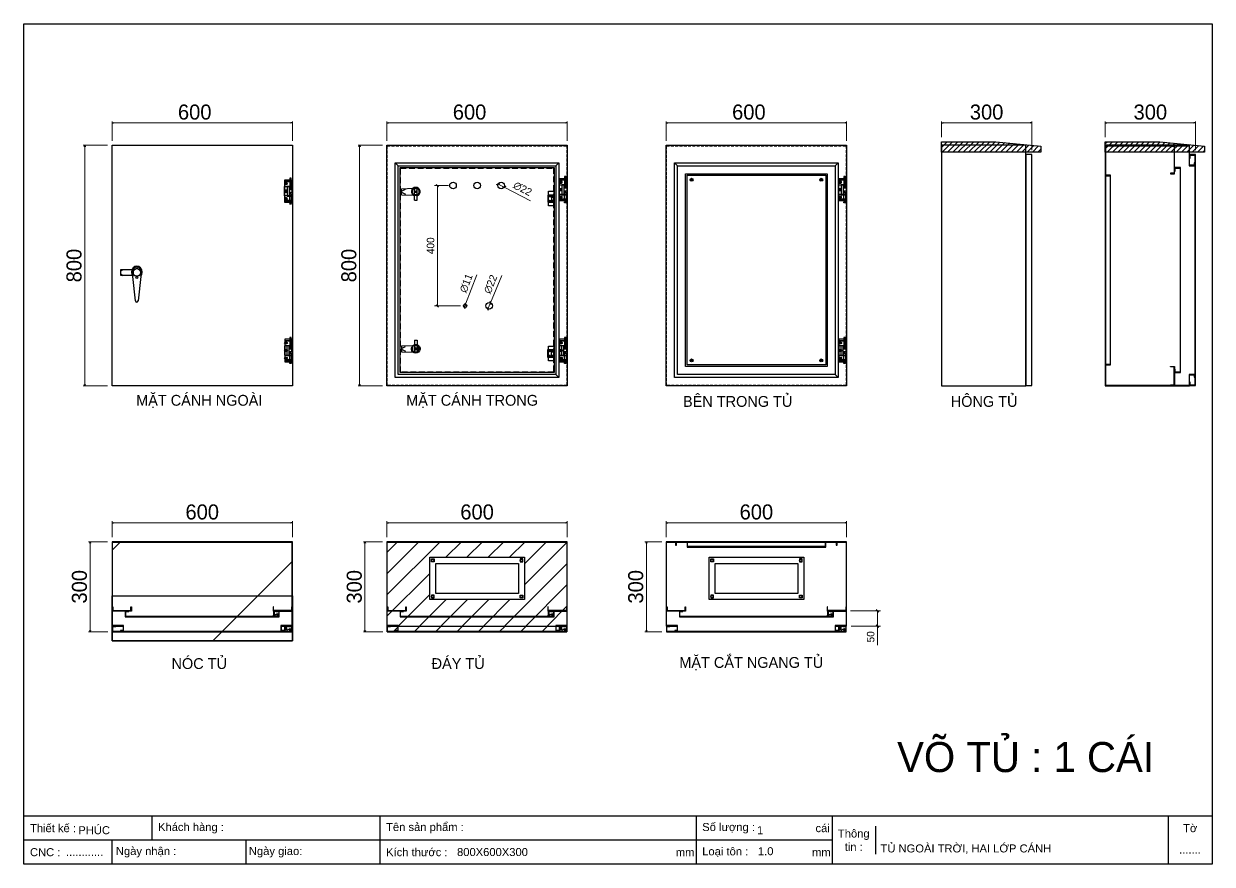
# Model space of a CAD drawing. Header units: millimetres. Extents: x 0 to 3953, y 0 to 2795.
import ezdxf

# ---------------------------------------------------------------- set-up
doc = ezdxf.new("R2010")
doc.units = ezdxf.units.MM
doc.linetypes.add('HIDDEN', pattern=[9.525, 6.35, -3.175])
doc.linetypes.add('HIDDEN2', pattern=[4.7625, 3.175, -1.5875])
for name, color, linetype in [('FIRE PROTECTION', 1, 'Continuous'), ('Ghi chu', 7, 'Continuous'), ('HEATER', 1, 'Continuous')]:
    doc.layers.add(name, color=color, linetype=linetype)
doc.styles.add('Arial', font='arial.ttf')
doc.dimstyles.new('CNC', dxfattribs={"dimtxt": 50, "dimasz": 5, "dimexe": 5, "dimexo": 15, "dimgap": 10, "dimtad": 1, "dimdec": 0, "dimtxsty": 'Standard', "dimblk": 'OPEN30', "dimcen": 10, "dimclrd": 5, "dimclre": 5, "dimclrt": 3, "dimazin": 3, "dimtfac": 1, "dimtdec": 0, "dimtmove": 0, "dimatfit": 3, "dimldrblk": 'ARCHTICK', "dimlwd": 9, "dimlwe": 9})
doc.dimstyles.get("Standard").update_dxf_attribs({"dimtxt": 2.5, "dimasz": 2.5, "dimexe": 1.25, "dimexo": 0.625, "dimtad": 1, "dimcen": 2.5, "dimazin": 3, "dimtfac": 1, "dimtmove": 0, "dimatfit": 3})
pattern_1 = [(45, (610179.8, 174362.36), (-318.19805, 318.19805), [])]

# ---------------------------------------------------------------- blocks, each defined once
blk = doc.blocks.new('*D1')
at = {"color": 5, "lineweight": 9, "ltscale": 3, "transparency": 16777216}
for p, q in [((293.6, 2405.9), (293.6, 2470.6)), ((298.6, 2465.6), (888.6, 2465.6)), ((893.6, 2405.9), (893.6, 2470.6))]:
    blk.add_line(p, q, dxfattribs=at)
at = {"color": 0, "linetype": 'ByBlock', "lineweight": -2}
for p, q in [((293.6, 2465.6), (298.6, 2467)), ((298.6, 2464.3), (293.6, 2465.6)), ((293.6, 2465.6), (298.6, 2465.6)), ((888.6, 2467), (893.6, 2465.6)), ((893.6, 2465.6), (888.6, 2464.3)), ((893.6, 2465.6), (888.6, 2465.6))]:
    blk.add_line(p, q, dxfattribs=at)
at = {"layer": 'Defpoints', "color": 0, "ltscale": 3, "transparency": 16777216}
for p in [(893.6, 2465.6), (293.6, 2390.9), (893.6, 2390.9)]:
    blk.add_point(p, dxfattribs=at)
at = {"color": 3, "ltscale": 3, "transparency": 16777216, "insert": (568.6, 2501.2), "char_height": 50, "attachment_point": 5}
blk.add_mtext('600', dxfattribs=at)
blk = doc.blocks.new('_ArchTick')
at = {"color": 0, "const_width": 0.15}
blk.add_lwpolyline([(-0.5, -0.5), (0.5, 0.5)], dxfattribs=at)
blk = doc.blocks.new('_Open30')
at = {"color": 0, "linetype": 'ByBlock', "lineweight": -2}
for p, q in [((-1, 0.27), (0, 0)), ((0, 0), (-1, -0.27)), ((0, 0), (-1, 0))]:
    blk.add_line(p, q, dxfattribs=at)
blk = doc.blocks.new('*D2')
at = {"color": 5, "lineweight": 9, "ltscale": 3, "transparency": 16777216}
for p, q in [((278.6, 2390.9), (197.9, 2390.9)), ((202.9, 2385.9), (202.9, 1595.9)), ((278.6, 1590.9), (197.9, 1590.9))]:
    blk.add_line(p, q, dxfattribs=at)
at = {"color": 0, "linetype": 'ByBlock', "lineweight": -2}
for p, q in [((201.5, 2385.9), (202.9, 2390.9)), ((202.9, 2390.9), (204.2, 2385.9)), ((202.9, 2390.9), (202.9, 2385.9)), ((202.9, 1590.9), (201.5, 1595.9)), ((204.2, 1595.9), (202.9, 1590.9)), ((202.9, 1590.9), (202.9, 1595.9))]:
    blk.add_line(p, q, dxfattribs=at)
at = {"layer": 'Defpoints', "color": 0, "ltscale": 3, "transparency": 16777216}
for p in [(293.6, 2390.9), (202.9, 1590.9), (293.6, 1590.9)]:
    blk.add_point(p, dxfattribs=at)
at = {"color": 3, "ltscale": 3, "transparency": 16777216, "insert": (167.4, 1990.9), "char_height": 50, "attachment_point": 5, "rotation": 90}
blk.add_mtext('800', dxfattribs=at)
blk = doc.blocks.new('MS308-2-1')
at = {"color": 1}
for p, q in [((-53, 4.6), (-46, 10)), ((-13.3, -14.2), (-13.3, 6.7)), ((-12.3, 6.7), (-12.3, -6.9)), ((12.3, 6.7), (12.3, -6.9)), ((13.3, 6.7), (13.3, -14.2)), ((-53, -4.6), (-46, -10)), ((-4, -95), (-13.3, -14.2)), ((13.3, -14.2), (4, -95))]:
    blk.add_line(p, q, dxfattribs=at)
blk.add_lwpolyline([(-15.8, -10), (-53, -10), (-53, 10), (-15.8, 10)], dxfattribs=at)
for centre, radius, start, end in [((0, 6.7), 13.3, 0, 180), ((0, 6.7), 12.3, 0, 180), ((0, 5.9), 17.7, 226.184, 313.816), ((0, -95), 4, 180, 0)]:
    blk.add_arc(centre, radius, start, end, dxfattribs=at)
blk.add_ellipse((0, 0), major_axis=(0, 21), ratio=0.857143, start_param=3.972003, end_param=8.594367, dxfattribs=at)
blk = doc.blocks.new('HL011-1-1')
at = {"color": 1}
for p, q in [((21.65, 81), (16.65, 81)), ((16.65, 81), (16.65, 78)), ((21.65, 78), (21.65, 81)), ((24, 70), (2, 70)), ((8, 54.5), (8, 20.5)), ((8, 54.5), (24, 54.5)), ((14.3, 53.5), (14.3, 21.5)), ((14.3, 46.5), (24, 46.5)), ((24, 42), (14.3, 42)), ((17.65, 78), (16.65, 78)), ((16.65, 75), (16.65, 49)), ((17.65, 75), (16.65, 75)), ((16.65, 49), (18.15, 44)), ((17.65, 75), (17.65, 78)), ((18.15, 44), (20.15, 44)), ((21.65, 49), (20.15, 44)), ((21.65, 78), (20.65, 78)), ((20.65, 75), (20.65, 78)), ((20.65, 75), (21.65, 75)), ((21.65, 49), (21.65, 75)), ((24, 5), (2, 5)), ((8, 20.5), (24, 20.5)), ((24, 33), (14.3, 33)), ((14.3, 28.5), (24, 28.5)), ((16.65, 26), (18.15, 31)), ((16.65, 0), (16.65, 26)), ((18.15, 31), (20.15, 31)), ((21.65, 26), (20.15, 31)), ((21.65, 26), (21.65, 0)), ((17.65, 0), (16.65, 0)), ((16.65, -6), (16.65, -3)), ((17.65, -3), (16.65, -3)), ((21.65, -6), (16.65, -6)), ((17.65, 0), (17.65, -3)), ((20.65, 0), (20.65, -3)), ((20.65, 0), (21.65, 0)), ((21.65, -3), (20.65, -3)), ((21.65, -3), (21.65, -6))]:
    blk.add_line(p, q, dxfattribs=at)
for points in [[(24, 28.5), (24, 21.5), (-1, 21.5), (-1, 53.5), (24, 53.5), (24, 46.5)], [(24, 20.5), (24, 0), (0, 0), (0, 75), (24, 75), (24, 54.5)], [(24, 42), (24, 33)]]:
    blk.add_lwpolyline(points, dxfattribs=at)
for points in [[(2, 71), (24, 71), (24, 69), (2, 69)], [(2, 4), (24, 4), (24, 6), (2, 6)]]:
    blk.add_lwpolyline(points, close=True, dxfattribs=at)
for centre in [(4, 62.5), (4, 37.5), (4, 12.5)]:
    blk.add_circle(centre, 2, dxfattribs=at)
blk = doc.blocks.new('*D3')
at = {"color": 5, "lineweight": 9, "ltscale": 3, "transparency": 16777216}
for p, q in [((1207.8, 2405.9), (1207.8, 2470.6)), ((1212.8, 2465.6), (1802.8, 2465.6)), ((1807.8, 2405.9), (1807.8, 2470.6))]:
    blk.add_line(p, q, dxfattribs=at)
at = {"color": 0, "linetype": 'ByBlock', "lineweight": -2}
for p, q in [((1207.8, 2465.6), (1212.8, 2467)), ((1212.8, 2464.3), (1207.8, 2465.6)), ((1207.8, 2465.6), (1212.8, 2465.6)), ((1802.8, 2467), (1807.8, 2465.6)), ((1807.8, 2465.6), (1802.8, 2464.3)), ((1807.8, 2465.6), (1802.8, 2465.6))]:
    blk.add_line(p, q, dxfattribs=at)
at = {"layer": 'Defpoints', "color": 0, "ltscale": 3, "transparency": 16777216}
for p in [(1807.8, 2465.6), (1207.8, 2390.9), (1807.8, 2390.9)]:
    blk.add_point(p, dxfattribs=at)
at = {"color": 3, "ltscale": 3, "transparency": 16777216, "insert": (1482.8, 2501.2), "char_height": 50, "attachment_point": 5}
blk.add_mtext('600', dxfattribs=at)
blk = doc.blocks.new('*D4')
at = {"color": 5, "lineweight": 9, "ltscale": 3, "transparency": 16777216}
for p, q in [((1192.8, 2390.9), (1112.1, 2390.9)), ((1117.1, 2385.9), (1117.1, 1595.9)), ((1192.8, 1590.9), (1112.1, 1590.9))]:
    blk.add_line(p, q, dxfattribs=at)
at = {"color": 0, "linetype": 'ByBlock', "lineweight": -2}
for p, q in [((1115.7, 2385.9), (1117.1, 2390.9)), ((1117.1, 2390.9), (1118.4, 2385.9)), ((1117.1, 2390.9), (1117.1, 2385.9)), ((1117.1, 1590.9), (1115.7, 1595.9)), ((1118.4, 1595.9), (1117.1, 1590.9)), ((1117.1, 1590.9), (1117.1, 1595.9))]:
    blk.add_line(p, q, dxfattribs=at)
at = {"layer": 'Defpoints', "color": 0, "ltscale": 3, "transparency": 16777216}
for p in [(1207.8, 2390.9), (1117.1, 1590.9), (1207.8, 1590.9)]:
    blk.add_point(p, dxfattribs=at)
at = {"color": 3, "ltscale": 3, "transparency": 16777216, "insert": (1081.5, 1990.9), "char_height": 50, "attachment_point": 5, "rotation": 90}
blk.add_mtext('800', dxfattribs=at)
blk = doc.blocks.new('HL011-1-2')
h = blk.add_hatch()
h.set_pattern_fill('ANSI31', color=2, scale=0.5, style=0)
h.paths.add_polyline_path([(6, 12), (2, 12), (2, 0), (6, 0)])
at = {"color": 1}
for p, q in [((3, 18), (0, 13)), ((0, 0), (0, 13)), ((8, 0), (0, 0)), ((19.1, 18), (3, 18)), ((8, 14), (8, 0)), ((8, 14), (16.7, 9))]:
    blk.add_line(p, q, dxfattribs=at)
blk.add_lwpolyline([(1.8, 16), (-1, 16), (-1, 18), (3, 18)], dxfattribs=at)
at = {"color": 2}
blk.add_lwpolyline([(2, 0), (2, 12), (6, 12), (6, 0)], dxfattribs=at)
at = {"color": 1}
blk.add_circle((19.1, 13.2), 2.5, dxfattribs=at)
blk.add_arc((19.1, 13.2), 4.85, 239.9368, 90, dxfattribs=at)
blk = doc.blocks.new('*D5')
at = {"color": 5, "lineweight": 9, "ltscale": 3, "transparency": 16777216}
for p, q in [((2136.8, 1087.7), (2136.8, 1140.7)), ((2731.8, 1135.7), (2141.8, 1135.7)), ((2736.8, 1087.7), (2736.8, 1140.7))]:
    blk.add_line(p, q, dxfattribs=at)
at = {"color": 0, "linetype": 'ByBlock', "lineweight": -2}
for p, q in [((2136.8, 1135.7), (2141.8, 1137)), ((2141.8, 1134.3), (2136.8, 1135.7)), ((2136.8, 1135.7), (2141.8, 1135.7)), ((2731.8, 1137), (2736.8, 1135.7)), ((2736.8, 1135.7), (2731.8, 1134.3)), ((2736.8, 1135.7), (2731.8, 1135.7))]:
    blk.add_line(p, q, dxfattribs=at)
at = {"layer": 'Defpoints', "color": 0, "ltscale": 3, "transparency": 16777216}
for p in [(2136.8, 1135.7), (2136.8, 1072.7), (2736.8, 1072.7)]:
    blk.add_point(p, dxfattribs=at)
at = {"color": 3, "ltscale": 3, "transparency": 16777216, "insert": (2436.8, 1171.2), "char_height": 50, "attachment_point": 5}
blk.add_mtext('600', dxfattribs=at)
blk = doc.blocks.new('*D6')
at = {"color": 5, "lineweight": 9, "ltscale": 3, "transparency": 16777216}
for p, q in [((2121.8, 1072.7), (2066.2, 1072.7)), ((2071.2, 1067.7), (2071.2, 777.7)), ((2122.8, 772.7), (2066.2, 772.7))]:
    blk.add_line(p, q, dxfattribs=at)
at = {"color": 0, "linetype": 'ByBlock', "lineweight": -2}
for p, q in [((2069.9, 1067.7), (2071.2, 1072.7)), ((2071.2, 1072.7), (2072.6, 1067.7)), ((2071.2, 1072.7), (2071.2, 1067.7)), ((2071.2, 772.7), (2069.9, 777.7)), ((2072.6, 777.7), (2071.2, 772.7)), ((2071.2, 772.7), (2071.2, 777.7))]:
    blk.add_line(p, q, dxfattribs=at)
at = {"layer": 'Defpoints', "color": 0, "ltscale": 3, "transparency": 16777216}
for p in [(2136.8, 1072.7), (2071.2, 772.7), (2137.8, 772.7)]:
    blk.add_point(p, dxfattribs=at)
at = {"color": 3, "ltscale": 3, "transparency": 16777216, "insert": (2035.7, 922.7), "char_height": 50, "attachment_point": 5, "rotation": 90}
blk.add_mtext('300', dxfattribs=at)
blk = doc.blocks.new('HL036-1-2')
at = {"layer": 'Ghi chu', "color": 1}
for p, q in [((-3, 17.8), (-18.9, 17.8)), ((-18.9, 15.8), (-18.9, 17.8)), ((-12.1, 15.8), (-18.9, 15.8)), ((-16.4, 1), (-16.4, 14)), ((-15.6, 15), (-3.9, 17.7)), ((0, 0), (-15.4, 0)), ((-14.4, 3), (-14.4, 11.9)), ((0, 2), (-13.4, 2)), ((-13.1, 12.8), (-4.3, 9.8)), ((-6.2, 2), (-6.2, 0)), ((-1.2, 2), (-1.2, 0)), ((0, 0), (0, 2))]:
    blk.add_line(p, q, dxfattribs=at)
for radius in [4.1, 2.1]:
    blk.add_circle((-3, 13.7), radius, dxfattribs=at)
for centre, start, end in [((-15.4, 14), 102.9616, 180), ((-15.4, 1), 180, 270), ((-13.4, 11.9), 71.3254, 180), ((-13.4, 3), 180, 270)]:
    blk.add_arc(centre, 1, start, end, dxfattribs=at)
blk = doc.blocks.new('*D7')
at = {"color": 5, "lineweight": 9, "ltscale": 3, "transparency": 16777216}
for p, q in [((293.6, 1087.7), (293.6, 1140.7)), ((888.6, 1135.7), (298.6, 1135.7)), ((893.6, 1087.7), (893.6, 1140.7))]:
    blk.add_line(p, q, dxfattribs=at)
at = {"color": 0, "linetype": 'ByBlock', "lineweight": -2}
for p, q in [((293.6, 1135.7), (298.6, 1137)), ((298.6, 1134.3), (293.6, 1135.7)), ((293.6, 1135.7), (298.6, 1135.7)), ((888.6, 1137), (893.6, 1135.7)), ((893.6, 1135.7), (888.6, 1134.3)), ((893.6, 1135.7), (888.6, 1135.7))]:
    blk.add_line(p, q, dxfattribs=at)
at = {"layer": 'Defpoints', "color": 0, "ltscale": 3, "transparency": 16777216}
for p in [(293.6, 1135.7), (293.6, 1072.7), (893.6, 1072.7)]:
    blk.add_point(p, dxfattribs=at)
at = {"color": 3, "ltscale": 3, "transparency": 16777216, "insert": (593.6, 1171.2), "char_height": 50, "attachment_point": 5}
blk.add_mtext('600', dxfattribs=at)
blk = doc.blocks.new('KHUNG CHUẨN')
at = {"color": 7}
for p, q in [((19889.2, -28535.2), (16919.2, -28535.2)), ((17239.2, -28535.2), (17239.2, -28595.2)), ((17809.2, -28535.2), (17809.2, -28655.2)), ((18599.2, -28535.2), (18599.2, -28655.2)), ((18939.2, -28535.2), (18939.2, -28655.2)), ((19779.2, -28535.2), (19779.2, -28655.2)), ((19047.6, -28560.2), (19047.6, -28630.2)), ((18939.2, -28595.2), (16919.2, -28595.2)), ((17139.2, -28595.2), (17139.2, -28655.2)), ((17474.2, -28595.2), (17474.2, -28655.2))]:
    blk.add_line(p, q, dxfattribs=at)
blk.add_lwpolyline([(16919.2, -26555.2), (19889.2, -26555.2), (19889.2, -28655.2), (16919.2, -28655.2)], close=True, dxfattribs=at)
at = {"color": 2, "char_height": 20, "style": 'Arial'}
for s, insert, width, attachment_point in [('  Thiết kế :', (16919.2, -28565.2), 917.634, 4), ('  Khách hàng :', (17239.2, -28565.2), 917.634, 4), ('  Tên sản phẩm :', (17809.2, -28565.2), 917.634, 4), ('  Số lượng :', (18599.2, -28565.2), 917.634, 4), ('cái', (18897.9, -28565.2), 63.517, 4), ('Thông\\Ptin :', (18993.4, -28595.2), 108.311, 5), ('Tờ', (19834.2, -28565.2), 110, 5), ('  CNC :', (16919.2, -28625.2), 917.634, 4), ('  Ngày nhận :', (17134, -28625.2), 556.651, 4), ('  Ngày giao:', (17466.3, -28625.2), 556.651, 4), ('  Kích thước :', (17809.2, -28625.2), 917.634, 4), ('mm', (18548.6, -28625.2), 73.831, 4), ('  Loại tôn :', (18599.2, -28625.2), 917.634, 4), ('mm', (18889.2, -28625.2), 917.634, 4)]:
    blk.add_mtext(s, dxfattribs=dict(at, insert=insert, width=width, attachment_point=attachment_point))
at = {"color": 3, "style": 'Arial'}
for tag, p in [('#01', (17055.6, -28580.1)), ('#02', (17431.4, -28580.1)), ('#03', (18030.6, -28580.1)), ('#08', (18751.7, -28580.1)), ('#10', (19064.8, -28580.1)), ('#04', (17024.8, -28634.6)), ('#05', (17308.5, -28633)), ('#06', (17632.7, -28633.7)), ('#07', (18002, -28634.7)), ('#09', (18753.8, -28632.6)), ('#11', (19060.3, -28625.7)), ('#12', (19806.5, -28628.9))]:
    blk.add_attdef(tag, p, '', height=20, dxfattribs=at)
blk = doc.blocks.new('SDGFGHGHG')
at = {"layer": 'HEATER'}
for p, q in [((860935.9, 570742), (860935.9, 570784.3)), ((860944.9, 570742), (860944.9, 570784.3)), ((860892.9, 570780.5), (860931.6, 570782)), ((860892.9, 570760.5), (860892.9, 570780.5)), ((860892.9, 570771.9), (860906.3, 570778.7)), ((860892.9, 570769.1), (860906.3, 570762.4)), ((860892.9, 570760.5), (860931.6, 570759.1)), ((860937.5, 570771.3), (860939.5, 570771.3)), ((860937.5, 570769.8), (860939.5, 570769.8)), ((860939.5, 570773.5), (860939.5, 570771.3)), ((860939.5, 570769.8), (860939.5, 570767.6)), ((860941.3, 570773.5), (860941.3, 570771.3)), ((860941.3, 570771.3), (860943.4, 570771.3)), ((860941.3, 570769.8), (860941.3, 570767.6)), ((860941.3, 570769.8), (860943.4, 570769.8)), ((860935.9, 570742), (860944.9, 570742))]:
    blk.add_line(p, q, dxfattribs=at)
blk.add_circle((860940.4, 570770.5), 3.08, dxfattribs=at)
blk.add_arc((860940.4, 570770.5), 14.5, 288.08, 251.92, dxfattribs=at)
blk = doc.blocks.new('SĐFHGGH')
at = {"layer": 'HEATER'}
for points in [[(860928.8, 570702.4), (860927.4, 570702.4), (860927.4, 570708.4), (860928.8, 570708.4)], [(860943.4, 570717), (860943.4, 570718.4), (860937.4, 570718.4), (860937.4, 570717)], [(860952.1, 570702.4), (860953.4, 570702.4), (860953.4, 570708.4), (860952.1, 570708.4)], [(860943.4, 570693.8), (860943.4, 570692.4), (860937.4, 570692.4), (860937.4, 570693.8)]]:
    blk.add_lwpolyline(points, dxfattribs=at)
for start, end in [(104.4775, 165.5225), (14.4775, 75.5225), (194.4775, 255.5225), (284.4775, 345.5225)]:
    blk.add_arc((860940.4, 570705.4), 12, start, end, dxfattribs=at)
blk = doc.blocks.new('MS722')
for name, p in [('SDGFGHGHG', (-860940.4, -570770.5)), ('SĐFHGGH', (-860940.4, -570705.4))]:
    blk.add_blockref(name, p)
blk = doc.blocks.new('ovan6x9')
at = {"color": 2}
for p, q in [((2, 6), (8, 6)), ((2, 0), (8, 0))]:
    blk.add_line(p, q, dxfattribs=at)
for centre, start, end in [((2, 3), 90, 270), ((8, 3), 270, 90)]:
    blk.add_arc(centre, 3, start, end, dxfattribs=at)
blk = doc.blocks.new('HL036-1-1')
at = {"color": 1}
blk.add_line((9.5, 36.2), (9.5, 12.2), dxfattribs=at)
for points in [[(0, 48.5), (17.5, 48.5), (17.5, 0), (0, 0)], [(-2.5, 12.2), (17.5, 12.2), (17.5, 36.2), (-2.5, 36.2)]]:
    blk.add_lwpolyline(points, close=True, dxfattribs=at)
for centre, radius in [((3.5, 31.8), 2), ((3.5, 16.8), 2), ((12.7, 32.5), 2.5), ((12.7, 16), 2.5)]:
    blk.add_circle(centre, radius, dxfattribs=at)
blk = doc.blocks.new('*D8')
at = {"color": 5, "lineweight": 9, "ltscale": 3, "transparency": 16777216}
for p, q in [((2136.8, 2405.9), (2136.8, 2470.6)), ((2141.8, 2465.6), (2731.8, 2465.6)), ((2736.8, 2405.9), (2736.8, 2470.6))]:
    blk.add_line(p, q, dxfattribs=at)
at = {"color": 0, "linetype": 'ByBlock', "lineweight": -2}
for p, q in [((2136.8, 2465.6), (2141.8, 2467)), ((2141.8, 2464.3), (2136.8, 2465.6)), ((2136.8, 2465.6), (2141.8, 2465.6)), ((2731.8, 2467), (2736.8, 2465.6)), ((2736.8, 2465.6), (2731.8, 2464.3)), ((2736.8, 2465.6), (2731.8, 2465.6))]:
    blk.add_line(p, q, dxfattribs=at)
at = {"layer": 'Defpoints', "color": 0, "ltscale": 3, "transparency": 16777216}
for p in [(2736.8, 2465.6), (2136.8, 2390.9), (2736.8, 2390.9)]:
    blk.add_point(p, dxfattribs=at)
at = {"color": 3, "ltscale": 3, "transparency": 16777216, "insert": (2411.8, 2501.2), "char_height": 50, "attachment_point": 5}
blk.add_mtext('600', dxfattribs=at)
blk = doc.blocks.new('*D9')
at = {"color": 5, "lineweight": 9, "ltscale": 3, "transparency": 16777216}
for p, q in [((2750.3, 842.2), (2849.6, 842.2)), ((2839.6, 842.2), (2839.6, 792.2)), ((2751.8, 792.2), (2849.6, 792.2)), ((2839.6, 792.2), (2839.6, 728.4))]:
    blk.add_line(p, q, dxfattribs=at)
at = {"color": 0, "linetype": 'ByBlock', "lineweight": -2}
for p, q in [((2843.6, 838.2), (2835.6, 846.2)), ((2835.6, 796.2), (2843.6, 788.2))]:
    blk.add_line(p, q, dxfattribs=at)
at = {"layer": 'Defpoints', "color": 0, "ltscale": 3, "transparency": 16777216}
for p in [(2735.3, 842.2), (2736.8, 792.2), (2839.6, 792.2)]:
    blk.add_point(p, dxfattribs=at)
at = {"color": 3, "ltscale": 3, "transparency": 16777216, "insert": (2816.9, 756.3), "char_height": 25, "attachment_point": 5, "rotation": 90}
blk.add_mtext('50', dxfattribs=at)
blk = doc.blocks.new('*D10')
at = {"color": 5, "lineweight": 9, "ltscale": 3, "transparency": 16777216}
for p, q in [((278.6, 1072.7), (215.8, 1072.7)), ((220.8, 1067.7), (220.8, 777.7)), ((279.6, 772.7), (215.8, 772.7))]:
    blk.add_line(p, q, dxfattribs=at)
at = {"color": 0, "linetype": 'ByBlock', "lineweight": -2}
for p, q in [((219.5, 1067.7), (220.8, 1072.7)), ((220.8, 1072.7), (222.2, 1067.7)), ((220.8, 1072.7), (220.8, 1067.7)), ((220.8, 772.7), (219.5, 777.7)), ((222.2, 777.7), (220.8, 772.7)), ((220.8, 772.7), (220.8, 777.7))]:
    blk.add_line(p, q, dxfattribs=at)
at = {"layer": 'Defpoints', "color": 0, "ltscale": 3, "transparency": 16777216}
for p in [(293.6, 1072.7), (220.8, 772.7), (294.6, 772.7)]:
    blk.add_point(p, dxfattribs=at)
at = {"color": 3, "ltscale": 3, "transparency": 16777216, "insert": (185.3, 922.7), "char_height": 50, "attachment_point": 5, "rotation": 90}
blk.add_mtext('300', dxfattribs=at)
blk = doc.blocks.new('*D11')
at = {"color": 5, "lineweight": 9, "ltscale": 3, "transparency": 16777216}
for p, q in [((1207.8, 1087.7), (1207.8, 1140.7)), ((1802.8, 1135.7), (1212.8, 1135.7)), ((1807.8, 1087.7), (1807.8, 1140.7))]:
    blk.add_line(p, q, dxfattribs=at)
at = {"color": 0, "linetype": 'ByBlock', "lineweight": -2}
for p, q in [((1207.8, 1135.7), (1212.8, 1137)), ((1212.8, 1134.3), (1207.8, 1135.7)), ((1207.8, 1135.7), (1212.8, 1135.7)), ((1802.8, 1137), (1807.8, 1135.7)), ((1807.8, 1135.7), (1802.8, 1134.3)), ((1807.8, 1135.7), (1802.8, 1135.7))]:
    blk.add_line(p, q, dxfattribs=at)
at = {"layer": 'Defpoints', "color": 0, "ltscale": 3, "transparency": 16777216}
for p in [(1207.8, 1135.7), (1207.8, 1072.7), (1807.8, 1072.7)]:
    blk.add_point(p, dxfattribs=at)
at = {"color": 3, "ltscale": 3, "transparency": 16777216, "insert": (1507.8, 1171.2), "char_height": 50, "attachment_point": 5}
blk.add_mtext('600', dxfattribs=at)
blk = doc.blocks.new('*D12')
at = {"color": 5, "lineweight": 9, "ltscale": 3, "transparency": 16777216}
for p, q in [((1192.8, 1072.7), (1130, 1072.7)), ((1135, 1067.7), (1135, 777.7)), ((1193.8, 772.7), (1130, 772.7))]:
    blk.add_line(p, q, dxfattribs=at)
at = {"color": 0, "linetype": 'ByBlock', "lineweight": -2}
for p, q in [((1133.7, 1067.7), (1135, 1072.7)), ((1135, 1072.7), (1136.3, 1067.7)), ((1135, 1072.7), (1135, 1067.7)), ((1135, 772.7), (1133.7, 777.7)), ((1136.3, 777.7), (1135, 772.7)), ((1135, 772.7), (1135, 777.7))]:
    blk.add_line(p, q, dxfattribs=at)
at = {"layer": 'Defpoints', "color": 0, "ltscale": 3, "transparency": 16777216}
for p in [(1207.8, 1072.7), (1135, 772.7), (1208.8, 772.7)]:
    blk.add_point(p, dxfattribs=at)
at = {"color": 3, "ltscale": 3, "transparency": 16777216, "insert": (1099.5, 922.7), "char_height": 50, "attachment_point": 5, "rotation": 90}
blk.add_mtext('300', dxfattribs=at)
blk = doc.blocks.new('*D13')
at = {"color": 5, "lineweight": 9, "ltscale": 3, "transparency": 16777216}
for p, q in [((3052.6, 2417.9), (3052.6, 2470.6)), ((3057.6, 2465.6), (3347.6, 2465.6)), ((3352.6, 2374.9), (3352.6, 2470.6))]:
    blk.add_line(p, q, dxfattribs=at)
at = {"color": 0, "linetype": 'ByBlock', "lineweight": -2}
for p, q in [((3052.6, 2465.6), (3057.6, 2467)), ((3057.6, 2464.3), (3052.6, 2465.6)), ((3052.6, 2465.6), (3057.6, 2465.6)), ((3347.6, 2467), (3352.6, 2465.6)), ((3352.6, 2465.6), (3347.6, 2464.3)), ((3352.6, 2465.6), (3347.6, 2465.6))]:
    blk.add_line(p, q, dxfattribs=at)
at = {"layer": 'Defpoints', "color": 0, "ltscale": 3, "transparency": 16777216}
for p in [(3352.6, 2465.6), (3052.6, 2402.9), (3352.6, 2359.9)]:
    blk.add_point(p, dxfattribs=at)
at = {"color": 3, "ltscale": 3, "transparency": 16777216, "insert": (3202.6, 2501.2), "char_height": 50, "attachment_point": 5}
blk.add_mtext('300', dxfattribs=at)
blk = doc.blocks.new('*D14')
at = {"color": 5, "lineweight": 9, "ltscale": 3, "transparency": 16777216}
for p, q in [((3597.2, 2417.9), (3597.2, 2470.6)), ((3602.2, 2465.6), (3892.2, 2465.6)), ((3897.2, 2374.9), (3897.2, 2470.6))]:
    blk.add_line(p, q, dxfattribs=at)
at = {"color": 0, "linetype": 'ByBlock', "lineweight": -2}
for p, q in [((3597.2, 2465.6), (3602.2, 2467)), ((3602.2, 2464.3), (3597.2, 2465.6)), ((3597.2, 2465.6), (3602.2, 2465.6)), ((3892.2, 2467), (3897.2, 2465.6)), ((3897.2, 2465.6), (3892.2, 2464.3)), ((3897.2, 2465.6), (3892.2, 2465.6))]:
    blk.add_line(p, q, dxfattribs=at)
at = {"layer": 'Defpoints', "color": 0, "ltscale": 3, "transparency": 16777216}
for p in [(3897.2, 2465.6), (3597.2, 2402.9), (3897.2, 2359.9)]:
    blk.add_point(p, dxfattribs=at)
at = {"color": 3, "ltscale": 3, "transparency": 16777216, "insert": (3747.2, 2501.2), "char_height": 50, "attachment_point": 5}
blk.add_mtext('300', dxfattribs=at)
blk = doc.blocks.new('*D15')
at = {"color": 0, "linetype": 'ByBlock', "lineweight": -2}
for p, q in [((1572.6, 2260.3), (1583.4, 2263.7)), ((1602.9, 2253.6), (1592.1, 2250.1))]:
    blk.add_line(p, q, dxfattribs=at)
at = {"color": 5, "lineweight": 9, "ltscale": 3, "transparency": 16777216}
for p in [(1578, 2262), (1685.1, 2206.2)]:
    blk.add_line(p, (1597.5, 2251.8), dxfattribs=at)
at = {"layer": 'Defpoints', "color": 0, "ltscale": 3, "transparency": 16777216}
for p in [(1578, 2262), (1597.5, 2251.8)]:
    blk.add_point(p, dxfattribs=at)
at = {"color": 3, "ltscale": 3, "transparency": 16777216, "insert": (1659.2, 2246.2), "char_height": 25, "attachment_point": 5, "rotation": 332.4991}
blk.add_mtext('∅22', dxfattribs=at)
blk = doc.blocks.new('*D16')
at = {"color": 5, "lineweight": 9, "ltscale": 3, "transparency": 16777216}
for p in [(1590.5, 1958), (1543.5, 1846.8)]:
    blk.add_line(p, (1552, 1867.1), dxfattribs=at)
at = {"color": 0, "linetype": 'ByBlock', "lineweight": -2}
for p, q in [((1549.9, 1872.3), (1554.2, 1861.8)), ((1545.6, 1841.6), (1541.3, 1852))]:
    blk.add_line(p, q, dxfattribs=at)
at = {"layer": 'Defpoints', "color": 0, "ltscale": 3, "transparency": 16777216}
for p in [(1552, 1867.1), (1543.5, 1846.8)]:
    blk.add_point(p, dxfattribs=at)
at = {"color": 3, "ltscale": 3, "transparency": 16777216, "insert": (1552.7, 1929), "char_height": 25, "attachment_point": 5, "rotation": 67.1078}
blk.add_mtext('∅22', dxfattribs=at)
blk = doc.blocks.new('*D17')
at = {"color": 5, "lineweight": 9, "ltscale": 3, "transparency": 16777216}
for p, q in [((1412.8, 2256.9), (1365.9, 2256.9)), ((1375.9, 2256.9), (1375.9, 1856.9)), ((1452.8, 1856.9), (1365.9, 1856.9))]:
    blk.add_line(p, q, dxfattribs=at)
at = {"color": 0, "linetype": 'ByBlock', "lineweight": -2}
for p, q in [((1379.9, 2252.9), (1371.9, 2260.9)), ((1371.9, 1860.9), (1379.9, 1852.9))]:
    blk.add_line(p, q, dxfattribs=at)
at = {"layer": 'Defpoints', "color": 0, "ltscale": 3, "transparency": 16777216}
for p in [(1427.8, 2256.9), (1375.9, 1856.9), (1467.8, 1856.9)]:
    blk.add_point(p, dxfattribs=at)
at = {"color": 3, "ltscale": 3, "transparency": 16777216, "insert": (1353.1, 2056.9), "char_height": 25, "attachment_point": 5, "rotation": 90}
blk.add_mtext('400', dxfattribs=at)
blk = doc.blocks.new('*D18')
at = {"color": 5, "lineweight": 9, "ltscale": 3, "transparency": 16777216}
for p in [(1507.5, 1960.4), (1465.8, 1851.8)]:
    blk.add_line(p, (1469.7, 1862.1), dxfattribs=at)
at = {"color": 0, "linetype": 'ByBlock', "lineweight": -2}
for p, q in [((1467.4, 1867.2), (1472, 1856.9)), ((1468.1, 1846.6), (1463.5, 1857))]:
    blk.add_line(p, q, dxfattribs=at)
at = {"layer": 'Defpoints', "color": 0, "ltscale": 3, "transparency": 16777216}
for p in [(1469.7, 1862.1), (1465.8, 1851.8)]:
    blk.add_point(p, dxfattribs=at)
at = {"color": 3, "ltscale": 3, "transparency": 16777216, "insert": (1471.6, 1932.3), "char_height": 25, "attachment_point": 5, "rotation": 68.9758}
blk.add_mtext('∅11', dxfattribs=at)

msp = doc.modelspace()

# ---------------------------------------------------------------- hatches: boundary and pattern name
at = {"ltscale": 3}
h = msp.add_hatch(dxfattribs=at)
h.set_pattern_fill('ANSI31', color=256, scale=10, style=0)
h.set_pattern_definition([(45, (101696.631, 0), (-8.8388348, 8.8388348), [])])
h.paths.add_polyline_path([(3382.58, 2367.939), (3052.58, 2367.939), (3052.58, 2402.939), (3233.78, 2402.939), (3382.58, 2387.939)])
h = msp.add_hatch(dxfattribs=at)
h.set_pattern_fill('ANSI31', color=256, scale=10, style=0)
h.set_pattern_definition([(45, (107142.686, 0), (-8.8388348, 8.8388348), [])])
h.paths.add_polyline_path([(3927.186, 2367.939), (3597.186, 2367.939), (3597.186, 2402.939), (3778.386, 2402.939), (3927.186, 2387.939)])
h = msp.add_hatch(dxfattribs=at)
h.set_pattern_fill('ANSI31', color=256, scale=60, style=0)
h.set_pattern_definition(pattern_1)
h.paths.add_polyline_path([(295.07, 1071.152), (295.07, 892.652), (892.07, 892.652), (892.07, 1071.152)])
h = msp.add_hatch(dxfattribs=at)
h.set_pattern_fill('ANSI31', color=256, scale=20, style=0)
h.set_pattern_definition([(45, (203393.263, 0), (-35.355339, 35.355339), [])])
h.paths.add_polyline_path([(1207.757, 792.152), (1807.757, 792.152), (1807.757, 1072.652), (1207.757, 1072.652)])
h.paths.add_polyline_path([(1665.257, 880.652), (1665.257, 1020.652), (1350.257, 1020.652), (1350.257, 880.652)], flags=16)
h = msp.add_hatch(dxfattribs=at)
h.set_pattern_fill('ANSI31', color=256, scale=60, style=0)
h.set_pattern_definition(pattern_1)
h.paths.add_polyline_path([(293.57, 892.652), (893.57, 892.652), (893.57, 742.652), (293.57, 742.652)])
h = msp.add_hatch(dxfattribs=at)
h.set_pattern_fill('ANSI31', color=6, scale=20, angle=90, style=0)
h.set_pattern_definition([(225, (-1000, 203393.263), (35.355339, -35.355339), [])])
h.paths.add_polyline_path([(1208.757, 791.652), (1806.757, 791.652), (1806.757, 772.652), (1208.757, 772.652)])

# ---------------------------------------------------------------- linework, layer by layer
for p, q in [((1235.757, 2332.929), (1245.757, 2322.929)), ((1769.757, 2322.929), (1779.757, 2332.929)), ((2164.839, 2332.929), (2174.839, 2322.929)), ((2698.839, 2322.929), (2708.839, 2332.929)), ((1769.757, 1628.929), (1779.757, 1618.929)), ((2698.839, 1628.929), (2708.839, 1618.929)), ((2169.839, 1072.652), (2169.839, 1061.152)), ((2703.839, 1072.652), (2703.839, 1061.152)), ((293.57, 892.652), (893.57, 892.652))]:
    msp.add_line(p, q, dxfattribs=at)
for points in [[(293.57, 2390.929), (893.57, 2390.929), (893.57, 1590.929), (293.57, 1590.929)], [(1207.757, 2390.929), (1807.757, 2390.929), (1807.757, 1590.929), (1207.757, 1590.929)], [(2136.839, 2390.929), (2736.839, 2390.929), (2736.839, 1590.929), (2136.839, 1590.929)], [(3333.08, 2390.929), (3052.58, 2390.929), (3052.58, 1590.929), (3333.08, 1590.929)], [(1235.757, 2332.929), (1779.757, 2332.929), (1779.757, 1618.929), (1235.757, 1618.929)], [(2164.839, 2332.929), (2708.839, 2332.929), (2708.839, 1618.929), (2164.839, 1618.929)], [(1245.757, 2322.929), (1769.757, 2322.929), (1769.757, 1628.929), (1245.757, 1628.929)], [(2174.839, 2322.929), (2698.839, 2322.929), (2698.839, 1628.929), (2174.839, 1628.929)], [(293.57, 742.652), (893.57, 742.652), (893.57, 1072.652), (293.57, 1072.652)], [(1207.757, 792.152), (1807.757, 792.152), (1807.757, 1072.652), (1207.757, 1072.652)], [(293.57, 892.652), (893.57, 892.652), (893.57, 742.652), (293.57, 742.652)], [(1208.757, 791.652), (1806.757, 791.652), (1806.757, 772.652), (1208.757, 772.652)]]:
    msp.add_lwpolyline(points, close=True, dxfattribs=at)
at = {"linetype": 'HIDDEN2', "ltscale": 3}
for points in [[(1209.257, 2389.429), (1806.257, 2389.429), (1806.257, 1592.429), (1209.257, 1592.429)], [(2138.339, 2389.429), (2735.339, 2389.429), (2735.339, 1592.429), (2138.339, 1592.429)]]:
    msp.add_lwpolyline(points, close=True, dxfattribs=at)
at = {"color": 7}
for points in [[(3892.686, 2332.429), (3892.686, 2324.429), (3877.686, 2324.429), (3877.686, 2390.929), (3597.186, 2390.929), (3597.186, 1590.929), (3877.686, 1590.929), (3877.686, 1627.429), (3892.686, 1627.429), (3892.686, 1619.429), (3894.186, 1619.429), (3894.186, 1628.929), (3876.186, 1628.929), (3876.186, 1592.429), (3598.686, 1592.429), (3598.686, 2389.429), (3876.186, 2389.429), (3876.186, 2322.929), (3894.186, 2322.929), (3894.186, 2332.429)], [(865.07, 777.152), (857.07, 777.152), (857.07, 792.152), (893.57, 792.152), (893.57, 1072.652), (293.57, 1072.652), (293.57, 792.152), (330.07, 792.152), (330.07, 777.152), (322.07, 777.152), (322.07, 775.652), (331.57, 775.652), (331.57, 793.652), (295.07, 793.652), (295.07, 1071.152), (892.07, 1071.152), (892.07, 793.652), (855.57, 793.652), (855.57, 775.652), (865.07, 775.652)], [(1779.257, 777.152), (1771.257, 777.152), (1771.257, 792.152), (1807.757, 792.152), (1807.757, 1072.652), (1207.757, 1072.652), (1207.757, 792.152), (1244.257, 792.152), (1244.257, 777.152), (1236.257, 777.152), (1236.257, 775.652), (1245.757, 775.652), (1245.757, 793.652), (1209.257, 793.652), (1209.257, 1071.152), (1806.257, 1071.152), (1806.257, 793.652), (1769.757, 793.652), (1769.757, 775.652), (1779.257, 775.652)], [(2705.339, 1071.152), (2735.339, 1071.152), (2735.339, 793.652), (2698.839, 793.652), (2698.839, 775.652), (2708.339, 775.652), (2708.339, 777.152), (2700.339, 777.152), (2700.339, 792.152), (2736.839, 792.152), (2736.839, 1072.652), (2136.839, 1072.652), (2136.839, 792.152), (2173.339, 792.152), (2173.339, 777.152), (2165.339, 777.152), (2165.339, 775.652), (2174.839, 775.652), (2174.839, 793.652), (2138.339, 793.652), (2138.339, 1071.152), (2168.339, 1071.152), (2168.339, 1061.152), (2171.339, 1061.152), (2171.339, 1071.152), (2702.339, 1071.152), (2702.339, 1061.152), (2705.339, 1061.152)], [(1350.257, 1020.652), (1665.257, 1020.652), (1665.257, 880.652), (1350.257, 880.652)], [(2279.339, 1020.652), (2594.339, 1020.652), (2594.339, 880.652), (2279.339, 880.652)]]:
    msp.add_lwpolyline(points, close=True, dxfattribs=at)
at = {"color": 3}
for points in [[(3814.186, 2387.929), (3826.186, 2387.929), (3826.186, 2297.929), (3814.186, 2297.929), (3814.186, 2296.429), (3827.686, 2296.429), (3827.686, 2389.429), (3814.186, 2389.429)], [(3814.186, 1593.929), (3826.186, 1593.929), (3826.186, 1653.929), (3814.186, 1653.929), (3814.186, 1655.429), (3827.686, 1655.429), (3827.686, 1592.429), (3814.186, 1592.429)], [(296.57, 855.652), (296.57, 843.652), (356.57, 843.652), (356.57, 855.652), (358.07, 855.652), (358.07, 842.152), (295.07, 842.152), (295.07, 855.652)], [(890.57, 855.652), (890.57, 843.652), (830.57, 843.652), (830.57, 855.652), (829.07, 855.652), (829.07, 842.152), (892.07, 842.152), (892.07, 855.652)], [(1210.757, 855.652), (1210.757, 843.652), (1270.757, 843.652), (1270.757, 855.652), (1272.257, 855.652), (1272.257, 842.152), (1209.257, 842.152), (1209.257, 855.652)], [(1804.757, 855.652), (1804.757, 843.652), (1744.757, 843.652), (1744.757, 855.652), (1743.257, 855.652), (1743.257, 842.152), (1806.257, 842.152), (1806.257, 855.652)], [(2139.839, 855.652), (2139.839, 843.652), (2199.839, 843.652), (2199.839, 855.652), (2201.339, 855.652), (2201.339, 842.152), (2138.339, 842.152), (2138.339, 855.652)], [(2733.839, 855.652), (2733.839, 843.652), (2673.839, 843.652), (2673.839, 855.652), (2672.339, 855.652), (2672.339, 842.152), (2735.339, 842.152), (2735.339, 855.652)]]:
    msp.add_lwpolyline(points, close=True, dxfattribs=at)
at = {"color": 6}
for points in [[(3352.58, 2359.929), (3333.58, 2359.929), (3333.58, 1591.929), (3352.58, 1591.929)], [(3879.686, 2348.429), (3879.686, 2358.429), (3895.686, 2358.429), (3895.686, 1593.429), (3879.686, 1593.429), (3879.686, 1603.429), (3878.186, 1603.429), (3878.186, 1591.929), (3897.186, 1591.929), (3897.186, 2359.929), (3878.186, 2359.929), (3878.186, 2348.429)], [(3830.186, 2305.429), (3830.186, 2315.429), (3846.186, 2315.429), (3846.186, 1636.429), (3830.186, 1636.429), (3830.186, 1646.429), (3828.686, 1646.429), (3828.686, 1634.929), (3847.686, 1634.929), (3847.686, 2316.929), (3828.686, 2316.929), (3828.686, 2305.429)], [(838.07, 840.352), (848.07, 840.352), (848.07, 824.352), (339.07, 824.352), (339.07, 840.352), (349.07, 840.352), (349.07, 841.852), (337.57, 841.852), (337.57, 822.852), (849.57, 822.852), (849.57, 841.852), (838.07, 841.852)], [(1752.257, 840.352), (1762.257, 840.352), (1762.257, 824.352), (1253.257, 824.352), (1253.257, 840.352), (1263.257, 840.352), (1263.257, 841.852), (1251.757, 841.852), (1251.757, 822.852), (1763.757, 822.852), (1763.757, 841.852), (1752.257, 841.852)], [(2681.339, 840.352), (2691.339, 840.352), (2691.339, 824.352), (2182.339, 824.352), (2182.339, 840.352), (2192.339, 840.352), (2192.339, 841.852), (2180.839, 841.852), (2180.839, 822.852), (2692.839, 822.852), (2692.839, 841.852), (2681.339, 841.852)], [(881.07, 790.152), (891.07, 790.152), (891.07, 774.152), (296.07, 774.152), (296.07, 790.152), (306.07, 790.152), (306.07, 791.652), (294.57, 791.652), (294.57, 772.652), (892.57, 772.652), (892.57, 791.652), (881.07, 791.652)], [(1795.257, 790.152), (1805.257, 790.152), (1805.257, 774.152), (1210.257, 774.152), (1210.257, 790.152), (1220.257, 790.152), (1220.257, 791.652), (1208.757, 791.652), (1208.757, 772.652), (1806.757, 772.652), (1806.757, 791.652), (1795.257, 791.652)], [(2724.339, 790.152), (2734.339, 790.152), (2734.339, 774.152), (2139.339, 774.152), (2139.339, 790.152), (2149.339, 790.152), (2149.339, 791.652), (2137.839, 791.652), (2137.839, 772.652), (2735.839, 772.652), (2735.839, 791.652), (2724.339, 791.652)]]:
    msp.add_lwpolyline(points, close=True, dxfattribs=at)
at = {"color": 6, "ltscale": 3}
msp.add_lwpolyline([(1251.757, 2316.929), (1763.757, 2316.929), (1763.757, 1634.929), (1251.757, 1634.929)], close=True, dxfattribs=at)
at = {"color": 6, "linetype": 'HIDDEN', "ltscale": 3}
msp.add_lwpolyline([(1253.257, 2315.429), (1762.257, 2315.429), (1762.257, 1636.429), (1253.257, 1636.429)], close=True, dxfattribs=at)
at = {"color": 3, "ltscale": 3}
msp.add_lwpolyline([(2201.339, 2296.429), (2672.339, 2296.429), (2672.339, 1655.429), (2201.339, 1655.429)], close=True, dxfattribs=at)
at = {"color": 2}
for points in [[(874.07, 2260.429, 1), (874.07, 2266.429), (870.07, 2266.429, 1), (870.07, 2260.429)], [(1788.257, 2265.429, 1), (1788.257, 2271.429), (1784.257, 2271.429, 1), (1784.257, 2265.429)], [(2717.339, 2265.429, 1), (2717.339, 2271.429), (2713.339, 2271.429, 1), (2713.339, 2265.429)], [(874.07, 2235.429, 1), (874.07, 2241.429), (870.07, 2241.429, 1), (870.07, 2235.429)], [(874.07, 2210.429, 1), (874.07, 2216.429), (870.07, 2216.429, 1), (870.07, 2210.429)], [(1788.257, 2240.429, 1), (1788.257, 2246.429), (1784.257, 2246.429, 1), (1784.257, 2240.429)], [(1788.257, 2215.429, 1), (1788.257, 2221.429), (1784.257, 2221.429, 1), (1784.257, 2215.429)], [(2717.339, 2240.429, 1), (2717.339, 2246.429), (2713.339, 2246.429, 1), (2713.339, 2240.429)], [(2717.339, 2215.429, 1), (2717.339, 2221.429), (2713.339, 2221.429, 1), (2713.339, 2215.429)], [(874.07, 1736.429, -1), (874.07, 1730.429), (870.07, 1730.429, -1), (870.07, 1736.429)], [(874.07, 1711.429, -1), (874.07, 1705.429), (870.07, 1705.429, -1), (870.07, 1711.429)], [(1788.257, 1736.429, -1), (1788.257, 1730.429), (1784.257, 1730.429, -1), (1784.257, 1736.429)], [(1788.257, 1711.429, -1), (1788.257, 1705.429), (1784.257, 1705.429, -1), (1784.257, 1711.429)], [(2717.339, 1736.429, -1), (2717.339, 1730.429), (2713.339, 1730.429, -1), (2713.339, 1736.429)], [(2717.339, 1711.429, -1), (2717.339, 1705.429), (2713.339, 1705.429, -1), (2713.339, 1711.429)], [(874.07, 1686.429, -1), (874.07, 1680.429), (870.07, 1680.429, -1), (870.07, 1686.429)], [(1788.257, 1686.429, -1), (1788.257, 1680.429), (1784.257, 1680.429, -1), (1784.257, 1686.429)], [(2717.339, 1686.429, -1), (2717.339, 1680.429), (2713.339, 1680.429, -1), (2713.339, 1686.429)]]:
    msp.add_lwpolyline(points, format="xyb", close=True, dxfattribs=at)
at = {"color": 1, "ltscale": 3}
msp.add_lwpolyline([(2206.339, 2291.429), (2667.339, 2291.429), (2667.339, 1660.429), (2206.339, 1660.429)], close=True, dxfattribs=at)
at = {"color": 1}
for points in [[(3598.686, 2289.929), (3613.686, 2289.929), (3613.686, 1661.929), (3598.686, 1661.929), (3598.686, 1660.429), (3615.186, 1660.429), (3615.186, 2291.429), (3598.686, 2291.429)], [(2665.839, 1071.152), (2665.839, 1056.152), (2207.839, 1056.152), (2207.839, 1071.152), (2206.339, 1071.152), (2206.339, 1054.652), (2667.339, 1054.652), (2667.339, 1071.152)]]:
    msp.add_lwpolyline(points, close=True, dxfattribs=at)
at = {"color": 2, "ltscale": 3}
for points in [[(1293.507, 2246.879), (1314.007, 2246.879), (1314.007, 2226.379), (1293.507, 2226.379)], [(1293.507, 1703.979), (1314.007, 1703.979), (1314.007, 1724.479), (1293.507, 1724.479)]]:
    msp.add_lwpolyline(points, close=True, dxfattribs=at)
at = {"color": 2}
for points in [[(1364.757, 1006.152), (1355.757, 1006.152), (1355.757, 1015.152), (1364.757, 1015.152)], [(1370.257, 1000.652), (1645.257, 1000.652), (1645.257, 900.652), (1370.257, 900.652)], [(1650.757, 1006.152), (1659.757, 1006.152), (1659.757, 1015.152), (1650.757, 1015.152)], [(2293.839, 1006.152), (2284.839, 1006.152), (2284.839, 1015.152), (2293.839, 1015.152)], [(2299.339, 1000.652), (2574.339, 1000.652), (2574.339, 900.652), (2299.339, 900.652)], [(2579.839, 1006.152), (2588.839, 1006.152), (2588.839, 1015.152), (2579.839, 1015.152)], [(1364.757, 895.152), (1355.757, 895.152), (1355.757, 886.152), (1364.757, 886.152)], [(1650.757, 895.152), (1659.757, 895.152), (1659.757, 886.152), (1650.757, 886.152)], [(2293.839, 895.152), (2284.839, 895.152), (2284.839, 886.152), (2293.839, 886.152)], [(2579.839, 895.152), (2588.839, 895.152), (2588.839, 886.152), (2579.839, 886.152)]]:
    msp.add_lwpolyline(points, close=True, dxfattribs=at)
at = {"color": 2, "ltscale": 3}
for centre, radius in [((1427.757, 2256.929), 11), ((1507.757, 2256.929), 11), ((1587.757, 2256.929), 11), ((2221.339, 2276.429), 5), ((2221.339, 2276.429), 1.5), ((2652.339, 2276.429), 5), ((2652.339, 2276.429), 1.5), ((1467.757, 1856.929), 5.5), ((1547.757, 1856.929), 11), ((2221.339, 1675.429), 5), ((2221.339, 1675.429), 1.5), ((2652.339, 1675.429), 5), ((2652.339, 1675.429), 1.5)]:
    msp.add_circle(centre, radius, dxfattribs=at)
at = {"color": 2}
for centre, radius in [((375.97, 1968.429), 12.5), ((375.97, 1985.429), 3), ((375.97, 1951.429), 3)]:
    msp.add_circle(centre, radius, dxfattribs=at)
at = {"color": 7}
for centre in [(1360.257, 1010.652), (1655.257, 1010.652), (2289.339, 1010.652), (2584.339, 1010.652), (1360.257, 890.652), (1655.257, 890.652), (2289.339, 890.652), (2584.339, 890.652)]:
    msp.add_circle(centre, 4, dxfattribs=at)
at = {"layer": 'FIRE PROTECTION', "linetype": 'Continuous'}
for points in [[(3382.58, 2367.939), (3052.58, 2367.939), (3052.58, 2402.939), (3233.78, 2402.939), (3382.58, 2387.939)], [(3927.186, 2367.939), (3597.186, 2367.939), (3597.186, 2402.939), (3778.386, 2402.939), (3927.186, 2387.939)]]:
    msp.add_lwpolyline(points, close=True, dxfattribs=at)

# ---------------------------------------------------------------- block references
at = {"color": 3}
ref = msp.add_blockref('KHUNG CHUẨN', (-22519.521, 38140.017), dxfattribs=dict(at, xscale=1.331000000005587, yscale=1.331000000005587, zscale=1.331000000005587))
ref.add_attrib('#07', '800X600X300', (1441.152, 27.181), dxfattribs={"color": 3, "height": 26.62, "style": 'Arial'})
ref.add_attrib('#08', '1', (2438.99, 99.902), dxfattribs={"color": 3, "height": 26.62, "style": 'Arial'})
ref.add_attrib('#09', '1.0', (2441.847, 30.03), dxfattribs={"color": 3, "height": 26.62, "style": 'Arial'})
ref.add_attrib('#11', 'TỦ NGOÀI TRỜI, HAI LỚP CÁNH', (2849.733, 39.229), dxfattribs={"color": 3, "height": 26.62, "style": 'Arial'})
ref.add_attrib('#01', 'PHÚC', (181.449, 99.902), dxfattribs={"color": 3, "height": 26.62, "style": 'Arial'})
ref.add_attrib('#04', '............', (140.442, 27.338), dxfattribs={"color": 3, "height": 26.62, "style": 'Arial'})
ref.add_attrib('#12', '.......', (3842.876, 34.935), dxfattribs={"color": 3, "height": 26.62, "style": 'Arial'})
at = {"color": 7}
for name, p in [('HL011-1-1', (868.07, 2200.929)), ('HL011-1-1', (1782.257, 2205.929)), ('HL011-1-1', (2711.339, 2205.929)), ('MS722', (1303.757, 2236.629)), ('HL036-1-1', (1745.457, 2189.429)), ('ovan6x9', (1753.157, 2218.929)), ('ovan6x9', (1753.157, 2202.429)), ('MS308-2-1', (375.97, 1968.429)), ('HL036-1-1', (1745.057, 1674.429)), ('ovan6x9', (1752.757, 1703.929)), ('ovan6x9', (1752.757, 1687.429))]:
    msp.add_blockref(name, p, dxfattribs=at)
at = {"color": 7, "xscale": -1, "rotation": 180}
for name, p in [('HL011-1-1', (868.07, 1745.929)), ('MS722', (1303.757, 1714.229)), ('HL011-1-1', (1782.257, 1745.929)), ('HL011-1-1', (2711.339, 1745.929)), ('HL036-1-2', (846.97, 842.152)), ('HL036-1-2', (1761.157, 842.152)), ('HL036-1-2', (2690.239, 842.152)), ('HL011-1-2', (867.07, 792.152)), ('HL011-1-2', (1781.257, 792.152)), ('HL011-1-2', (2710.339, 792.152))]:
    msp.add_blockref(name, p, dxfattribs=at)

# ---------------------------------------------------------------- texts
at = {"color": 2, "attachment_point": 5}
for s, insert, char_height, width in [('MẶT CÁNH NGOÀI', (583.754, 1538.863), 36, 675), ('MẶT CÁNH TRONG', (1491.196, 1538.863), 36, 675), ('BÊN TRONG TỦ', (2374.596, 1538.863), 36, 775), ('HÔNG TỦ', (3194.363, 1538.863), 36, 775), ('NÓC TỦ', (583.754, 667.044), 36, 675), ('ĐÁY TỦ', (1444.843, 667.044), 36, 775), ('MẶT CẮT NGANG TỦ', (2419.843, 667.044), 36, 675), ('VÕ TỦ : 1 CÁI', (3332.16, 355.737), 100, 1132.12789)]:
    msp.add_mtext(s, dxfattribs=dict(at, insert=insert, char_height=char_height, width=width))

# ---------------------------------------------------------------- dimensions: what is measured, and where the dimension line sits
at = {"ltscale": 3}
for base, p1, p2, picture, middle in [((893.57, 2465.641), (293.57, 2390.929), (893.57, 2390.929), '*D1', (568.57, 2465.641)), ((1807.757, 2465.641), (1207.757, 2390.929), (1807.757, 2390.929), '*D3', (1482.757, 2465.641)), ((2736.839, 2465.641), (2136.839, 2390.929), (2736.839, 2390.929), '*D8', (2411.839, 2465.641))]:
    dim = msp.add_linear_dim(base=base, p1=p1, p2=p2, dimstyle='CNC', dxfattribs=at)
    dim.commit()
    dim.dimension.update_dxf_attribs({"geometry": picture, "text_midpoint": middle, "dimtype": 160})
for base, p1, p2, picture, middle in [((3352.58, 2465.641), (3052.58, 2402.939), (3352.58, 2359.929), '*D13', (3202.58, 2501.187)), ((3897.186, 2465.641), (3597.186, 2402.939), (3897.186, 2359.929), '*D14', (3747.186, 2501.187)), ((293.57, 1135.682), (893.57, 1072.652), (293.57, 1072.652), '*D7', (593.57, 1171.211)), ((1207.757, 1135.682), (1807.757, 1072.652), (1207.757, 1072.652), '*D11', (1507.757, 1171.211)), ((2136.839, 1135.682), (2736.839, 1072.652), (2136.839, 1072.652), '*D5', (2436.839, 1171.211))]:
    dim = msp.add_linear_dim(base=base, p1=p1, p2=p2, dimstyle='CNC', dxfattribs=at)
    dim.commit()
    dim.dimension.update_dxf_attribs({"geometry": picture, "text_midpoint": middle})
for base, p1, p2, dimstyle, picture, middle in [((202.884, 1590.929), (293.57, 2390.929), (293.57, 1590.929), 'CNC', '*D2', (167.355, 1990.929)), ((1117.072, 1590.929), (1207.757, 2390.929), (1207.757, 1590.929), 'CNC', '*D4', (1081.543, 1990.929)), ((1375.866, 1856.929), (1427.757, 2256.929), (1467.757, 1856.929), 'Standard', '*D17', (1353.101, 2056.929)), ((220.819, 772.652), (293.57, 1072.652), (294.57, 772.652), 'CNC', '*D10', (185.273, 922.652)), ((1135.006, 772.652), (1207.757, 1072.652), (1208.757, 772.652), 'CNC', '*D12', (1099.461, 922.652)), ((2071.231, 772.652), (2136.839, 1072.652), (2137.839, 772.652), 'CNC', '*D6', (2035.686, 922.652)), ((2839.647, 792.152), (2735.339, 842.152), (2736.839, 792.152), 'Standard', '*D9', (2816.882, 756.289))]:
    dim = msp.add_linear_dim(base=base, p1=p1, p2=p2, angle=90, dimstyle=dimstyle, dxfattribs=at)
    dim.commit()
    dim.dimension.update_dxf_attribs({"geometry": picture, "text_midpoint": middle})
for p1, p2, picture, middle in [((1578, 2262.008), (1597.514, 2251.849), '*D15', (1659.243, 2246.166)), ((1543.478, 1846.795), (1552.036, 1867.062), '*D16', (1552.741, 1929.048))]:
    dim = msp.add_diameter_dim_2p(p1=p1, p2=p2, dimstyle='Standard', dxfattribs=at)
    dim.commit()
    dim.dimension.update_dxf_attribs({"geometry": picture, "text_midpoint": middle})
dim = msp.add_diameter_dim_2p(p1=(1465.784, 1851.795), p2=(1469.731, 1862.062), dimstyle='Standard', dxfattribs=at)
dim.commit()
dim.dimension.update_dxf_attribs({"geometry": '*D18', "text_midpoint": (1493.488, 1923.874), "dimtype": 163})

doc.saveas('drawing.dxf')
